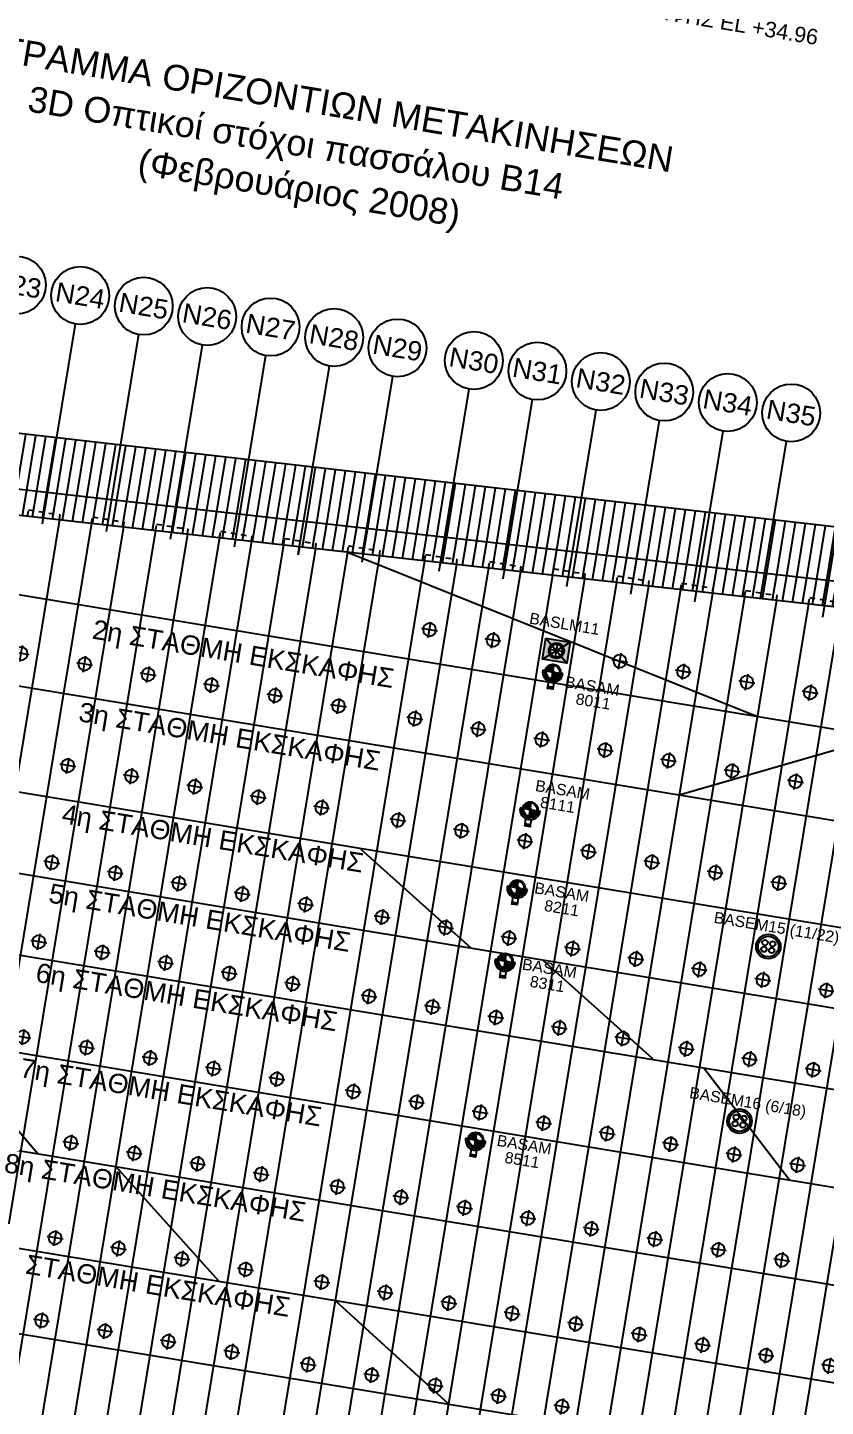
# Model space of a CAD drawing. Header units: metres. Extents: x 93017 to 94633, y 101979 to 102793.
# Drawn here: x 94068.07 to 94083.58, y 102244.71 to 102271.5 of the extents above; entities that cross this region are included whole.
import ezdxf
from ezdxf.enums import TextEntityAlignment as Align

# ---------------------------------------------------------------- set-up
doc = ezdxf.new("R2010")
doc.units = ezdxf.units.M
doc.header["$LTSCALE"] = 0.75
doc.header["$MEASUREMENT"] = 0
doc.linetypes.add('DASHED', pattern=[0.75, 0.5, -0.25])
doc.linetypes.add('HIDDEN', pattern=[0.375, 0.25, -0.125])
for name, color, linetype in [('OTM Line 0.15', 1, 'Continuous'), ('OTM Line 0.25', 2, 'Continuous'), ('OTM Line Rock 0.50', 3, 'ROCKIN'), ('OTM Solid 253', 253, 'Continuous'), ('OTM Text 0.25', 2, 'Continuous'), ('OTM Text 0.35', 3, 'Continuous'), ('OTM Title + Pinakida', 7, 'Continuous')]:
    doc.layers.add(name, color=color, linetype=linetype)
doc.styles.add('ARIAL', font='ARIAL.TTF')
doc.styles.add('Arial Greek', font='ARIAL.TTF')
doc.styles.add('ARIAL_GREEK', font='ARIAL.TTF')
doc.linetypes.add('ROCKIN', pattern='A,0.0001,-0.2,[131,ltypeshp.shx,S=0.2,R=180,X=0.2,Y=0],-0.2,1,-0.1,[131,ltypeshp.shx,S=0.1,R=180,X=0.1,Y=0],-0.1,0.5,-0.05,[131,ltypeshp.shx,S=0.05,R=180,X=0.05,Y=0],-0.05,0.5', length=2.700100000000001)
pattern_1 = [(80.62592887417891, (94365.97056640807, 102033.4307571523), (-0.1927042915629735, 0.03181239804639841), [])]

# ---------------------------------------------------------------- blocks, each defined once
blk = doc.blocks.new('AGKYRIO')
at = {"layer": 'OTM Line 0.25'}
for p, q in [((-0.125, 1.77635683940025e-13), (0.125, 1.77635683940025e-13)), ((1.84741111297626e-13, -0.125), (0, 0.1250000000003624))]:
    blk.add_line(p, q, dxfattribs=at)
blk.add_circle((0, 3.623767952376511e-13), 0.1, dxfattribs=at)
blk = doc.blocks.new('3d')
at = {"ltscale": 0.1}
h = blk.add_hatch(color=7, dxfattribs=at)
edge = h.paths.add_edge_path()
edge.add_arc((752.8742366104054, -264.6472952884903), 0.03365353443450658, 90, 180, ccw=False)
edge.add_line((752.8742366104054, -264.6136417540558), (752.8742366104054, -264.4390088661622))
edge.add_arc((752.8742366104054, -264.6472952884903), 0.2082864223281149, 90, 180)
edge.add_line((752.6659501880773, -264.6472952884903), (752.8405830759709, -264.6472952884903))
edge = h.paths.add_edge_path()
edge.add_line((752.8742366104054, -264.8555817108183), (752.8742366104054, -264.6809488229247))
edge.add_arc((752.8742366104054, -264.6472952884902), 0.03365353443450658, 270, 360)
edge.add_line((752.9078901448399, -264.6472952884902), (753.0825230327335, -264.6472952884902))
edge.add_arc((752.8742366104054, -264.6472952884902), 0.2082864223281149, -90, 0, ccw=False)
at = {"color": 7, "ltscale": 0.1}
for p, q in [((752.8742366104054, -264.6136417540558), (752.8742366104054, -264.4390088661622)), ((752.615149020432, -264.6472952884903), (752.5556888302308, -264.6472952884903)), ((752.6659501880773, -264.6472952884903), (752.8405830759709, -264.6472952884903)), ((752.8742366104054, -264.8555817108185), (752.8742366104054, -264.6809488229248)), ((752.9078901448399, -264.6472952884903), (753.0825230327335, -264.6472952884903)), ((753.1927843905801, -264.6472952884903), (753.1333242003789, -264.6472952884903))]:
    blk.add_line(p, q, dxfattribs=at)
for points in [[(752.8405830759709, -264.6472952884903, -0.414213562373095), (752.8742366104054, -264.6136417540558), (752.8742366104054, -264.4390088661622, 0.414213562373095), (752.6659501880773, -264.6472952884903)], [(752.8742366104054, -264.8555817108183), (752.8742366104054, -264.6809488229247, 0.414213562373095), (752.9078901448399, -264.6472952884902), (753.0825230327335, -264.6472952884902, -0.414213562373095)]]:
    blk.add_lwpolyline(points, format="xyb", close=True, dxfattribs=at)
blk.add_lwpolyline([(752.9559973985835, -264.9551716626581), (752.9559973985835, -265.1173015605855), (752.7924758222274, -265.1173015605855), (752.7924758222274, -264.9551716626581)], dxfattribs=at)
blk.add_lwpolyline([(752.7924758222274, -265.1173015605855), (752.9559973985835, -265.1173015605855), (752.9559973985835, -265.1769122765825), (752.7924758222274, -265.1769122765825)], close=True, dxfattribs=at)
for radius in [0.2403348223503956, 0.2082864223281149, 0.03365353443450658]:
    blk.add_circle((752.8742366104054, -264.6472952884903), radius, dxfattribs=at)
for radius in [0.3185477801746401, 0.2590875899734328]:
    blk.add_arc((752.8742366104054, -264.6472952884903), radius, 180, 0, dxfattribs=at)

msp = doc.modelspace()

# ---------------------------------------------------------------- hatches: boundary and pattern name
at = {"linetype": 'DASHED', "ltscale": 0.1}
h = msp.add_hatch(color=21, dxfattribs=at)
h.paths.add_polyline_path([(94078.14657566609, 102259.6362241818), (94078.61897235327, 102259.5582390403), (94078.55247631841, 102259.155437866), (94078.08007963123, 102259.2334230075)])
edge = h.paths.add_edge_path(flags=16)
edge.add_arc((94078.34952599225, 102259.3958310239), 0.1489402825418415, 0, 360)
at = {"layer": 'OTM Solid 253', "ltscale": 0.05}
h = msp.add_hatch(color=256, dxfattribs=at)
edge = h.paths.add_edge_path(flags=16)
edge.add_line((94069.05146877198, 102265.4985002968), (94074.43337176992, 102298.0994945056))
h.paths.add_polyline_path([(94070.08440157764, 102272.2927202094), (94070.2317896262, 102272.2646001819), (94074.49503714328, 102298.0893145383), (94074.34704024733, 102298.11374646)])
h = msp.add_hatch(dxfattribs=at)
h.set_pattern_fill('LINE', color=256, scale=1.5625, angle=90.00000000006861, style=0)
h.set_pattern_definition(pattern_1)
h.paths.add_polyline_path([(94111.04451957496, 102256.4055553129), (94111.21757902035, 102257.453866659), (94087.3958131811, 102261.3864593942), (94062.45640756597, 102264.2366381265), (94054.66807091828, 102265.5223680059), (94054.49501147291, 102264.4740566601), (94062.7150057337, 102263.1170670089), (94086.79109612244, 102260.4094078197)])
h = msp.add_hatch(dxfattribs=at)
h.set_pattern_fill('LINE', color=256, scale=1.5625, angle=90.00000000006861, style=0)
h.set_pattern_definition(pattern_1)
h.paths.add_polyline_path([(94062.71500573469, 102263.1170670089), (94062.6335659957, 102262.6237440224), (94086.7096563835, 102259.9160848333), (94086.79109612244, 102260.4094078197)])

# ---------------------------------------------------------------- linework, layer by layer
at = {"color": 7, "ltscale": 0.1}
for p, q in [((94078.08007963123, 102259.2334230075), (94078.61897235327, 102259.5582390403)), ((94078.14657566609, 102259.6362241818), (94078.55247631841, 102259.155437866))]:
    msp.add_line(p, q, dxfattribs=at)
msp.add_lwpolyline([(94078.14657566609, 102259.6362241818), (94078.61897235327, 102259.5582390403), (94078.55247631841, 102259.155437866), (94078.08007963123, 102259.2334230075)], close=True, dxfattribs=at)
for centre, radius in [((94078.34952599225, 102259.3958310239), 0.1489402825418415), ((94082.46813146309, 102253.646974326), 0.2383044520669464), ((94081.9082332575, 102250.2553787946), 0.2383044520669464)]:
    msp.add_circle(centre, radius, dxfattribs=at)
at = {"layer": 'OTM Line 0.15', "ltscale": 0.05}
for p, q in [((94068.3637777949, 102261.8615815506), (94069.00417499866, 102265.7408015104)), ((94069.60612766066, 102261.7128026932), (94070.23747507915, 102265.5372033824)), ((94070.84848491193, 102261.5640226163), (94071.47078254518, 102265.3336040349)), ((94072.09084216318, 102261.4152425393), (94072.70409001118, 102265.1300046874)), ((94073.33319941442, 102261.2664624624), (94073.93739747717, 102264.9264053399)), ((94074.57555666573, 102261.1176823855), (94075.17070494323, 102264.7228059924)), ((94076.07036621009, 102260.9386695623), (94076.65462574735, 102264.477834389)), ((94077.31272033924, 102260.7898900009), (94077.88793009124, 102264.274235557)), ((94078.55507759051, 102260.6411099239), (94079.12123755726, 102264.0706362095)), ((94079.79743484178, 102260.492329847), (94080.35454502329, 102263.867036862)), ((94081.039792093, 102260.3435497701), (94081.58785248925, 102263.6634375145)), ((94082.3176833076, 102260.4100174472), (94082.82115995527, 102263.459838167)), ((94083.52450659551, 102260.0459896163), (94084.05446742126, 102263.2562388195))]:
    msp.add_line(p, q, dxfattribs=at)
at = {"layer": 'OTM Line 0.15', "ltscale": 0.1}
for centre in [(94067.8625001352, 102266.4993870885), (94069.09580760122, 102266.295787741), (94070.32911506719, 102266.0921883935), (94071.56242253321, 102265.888589046), (94072.7957299992, 102265.6849896985), (94074.02903746521, 102265.481390351), (94075.26234493127, 102265.2777910035), (94076.74626573539, 102265.0328194001), (94077.97954979762, 102264.8292239167), (94079.2128806674, 102264.6256207051), (94080.44618813343, 102264.4220213576), (94081.67949559937, 102264.2184220101), (94082.9128030654, 102264.0148226626)]:
    msp.add_circle(centre, 0.5624999999999998, dxfattribs=at)
at = {"layer": 'OTM Line 0.25', "ltscale": 0.05}
for p, q in [((94087.39581318095, 102261.3864593942), (94062.45640756596, 102264.2366381265)), ((94062.7150057337, 102263.1170670089), (94086.79109612244, 102260.4094078197)), ((94062.63356599469, 102262.6237440226), (94086.7096563834, 102259.9160848333)), ((94073.35817507113, 102261.4176268396), (94073.3319107553, 102261.2585301765))]:
    msp.add_line(p, q, dxfattribs=at)
at = {"layer": 'OTM Line 0.25'}
for p, q in [((94068.6938280444, 102261.9421913301), (94065.32391010212, 102241.5288402601)), ((94069.31574098133, 102261.872249398), (94065.94056383516, 102241.4270405863)), ((94069.93765391821, 102261.802307466), (94066.55721756813, 102241.3252409126)), ((94070.55956685507, 102261.7323655339), (94067.58106999613, 102243.6900561708)), ((94071.18147979192, 102261.6624236018), (94068.19772372914, 102243.5882564971)), ((94071.80339272885, 102261.5924816698), (94068.81437746213, 102243.4864568233)), ((94072.42530566575, 102261.5225397377), (94069.43103119511, 102243.3846571496)), ((94073.04721860262, 102261.4525978056), (94070.04768492813, 102243.2828574758)), ((94073.66913153951, 102261.3826558735), (94070.66433866114, 102243.1810578021)), ((94074.2910444764, 102261.3127139415), (94071.28099239414, 102243.0792581284)), ((94074.91295741334, 102261.2427720094), (94071.89764612712, 102242.9774584546)), ((94075.7876210737, 102261.1444050794), (94072.7649131983, 102242.8342865249)), ((94076.40953401059, 102261.0744631473), (94073.38156693129, 102242.7324868512)), ((94077.03144694744, 102261.0045212153), (94073.99822066429, 102242.6306871775)), ((94077.65335988432, 102260.9345792832), (94074.61487439727, 102242.5288875037)), ((94078.27527282125, 102260.8646373511), (94075.23152813032, 102242.4270878299)), ((94078.89718575812, 102260.7946954191), (94075.8481818633, 102242.3252881562)), ((94079.51909869503, 102260.724753487), (94076.4648355963, 102242.2234884824)), ((94080.14101163193, 102260.6548115549), (94077.0814893293, 102242.1216888087)), ((94080.76292456876, 102260.5848696229), (94077.69814306228, 102242.0198891349)), ((94081.38483750566, 102260.5149276908), (94078.31479679527, 102241.9180894612)), ((94082.00675044257, 102260.4449857587), (94078.93145052828, 102241.8162897874)), ((94082.62866337945, 102260.3750438266), (94079.54810426127, 102241.7144901137)), ((94083.25057631635, 102260.3051018946), (94080.16475799428, 102241.6126904399)), ((94083.87248925319, 102260.2351599625), (94080.7814117273, 102241.5108907662)), ((94084.49440219013, 102260.1652180305), (94081.39806546031, 102241.4090910924)), ((94085.11631512702, 102260.0952760984), (94082.01471919329, 102241.3072914187)), ((94085.73822806388, 102260.0253341663), (94082.6313729263, 102241.2054917449))]:
    msp.add_line(p, q, dxfattribs=at)
at = {"layer": 'OTM Line 0.25', "linetype": 'HIDDEN', "ltscale": 0.5}
for p, q in [((94068.07191513135, 102262.0121334064), (94068.09227506611, 102262.135464153)), ((94068.09227506611, 102262.135464153), (94068.7065814968, 102262.0340519813)), ((94068.6914607467, 102261.9424577094), (94068.7065814968, 102262.0340519813)), ((94069.31574100514, 102261.8722495422), (94069.33610093991, 102261.9955802888)), ((94069.33610093991, 102261.9955802888), (94069.95040737058, 102261.8941681172)), ((94069.93528662049, 102261.8025738452), (94069.95040737058, 102261.8941681172)), ((94070.55956687887, 102261.7323656781), (94070.57992681365, 102261.8556964247)), ((94070.57992681365, 102261.8556964247), (94071.19423324433, 102261.754284253)), ((94071.17911249424, 102261.6626899811), (94071.19423324433, 102261.754284253)), ((94071.80339275267, 102261.592481814), (94071.82375268744, 102261.7158125606)), ((94071.82375268744, 102261.7158125606), (94072.43805911811, 102261.6144003889)), ((94072.42293836804, 102261.522806117), (94072.43805911811, 102261.6144003889)), ((94073.04721862644, 102261.4525979498), (94073.06757856121, 102261.5759286964)), ((94073.06757856121, 102261.5759286964), (94073.68188499188, 102261.4745165248)), ((94073.66676424177, 102261.3829222528), (94073.68188499188, 102261.4745165248)), ((94074.2910445002, 102261.3127140857), (94074.31140443498, 102261.4360448323)), ((94074.31140443498, 102261.4360448323), (94074.92571086566, 102261.3346326606)), ((94074.91059011554, 102261.2430383887), (94074.92571086566, 102261.3346326606)), ((94075.78762109751, 102261.1444052236), (94075.8079810323, 102261.2677359702)), ((94075.8079810323, 102261.2677359702), (94076.42228746296, 102261.1663237986)), ((94076.40716671286, 102261.0747295266), (94076.42228746296, 102261.1663237986)), ((94077.03144697126, 102261.0045213595), (94077.05180690603, 102261.1278521061)), ((94077.05180690603, 102261.1278521061), (94077.66611333669, 102261.0264399344)), ((94077.65099258661, 102260.9348456625), (94077.66611333669, 102261.0264399344)), ((94078.27527284506, 102260.8646374954), (94078.29563277983, 102260.987968242)), ((94078.29563277983, 102260.987968242), (94078.9099392105, 102260.8865560703)), ((94078.89481846041, 102260.7949617984), (94078.9099392105, 102260.8865560703)), ((94079.51909871885, 102260.7247536312), (94079.53945865361, 102260.8480843779)), ((94079.53945865361, 102260.8480843779), (94080.1537650843, 102260.7466722062)), ((94080.13864433419, 102260.6550779342), (94080.1537650843, 102260.7466722062)), ((94080.76292459258, 102260.5848697671), (94080.78328452735, 102260.7082005137)), ((94080.78328452735, 102260.7082005137), (94081.397590958, 102260.606788342)), ((94081.38247020791, 102260.5151940701), (94081.397590958, 102260.606788342)), ((94082.00675046639, 102260.444985903), (94082.02711040116, 102260.5683166496)), ((94082.02711040116, 102260.5683166496), (94082.64141683183, 102260.4669044779)), ((94082.62629608173, 102260.375310206), (94082.64141683183, 102260.4669044779)), ((94083.25057634014, 102260.3051020388), (94083.27093627492, 102260.4284327854)), ((94083.27093627492, 102260.4284327854), (94083.8852427056, 102260.3270206138))]:
    msp.add_line(p, q, dxfattribs=at)
at = {"layer": 'OTM Line 0.25'}
for centre, radius in [((94078.34952599225, 102259.3958310239), 0.125), ((94082.46813146309, 102253.646974326), 0.2), ((94081.9082332575, 102250.2553787946), 0.2)]:
    msp.add_circle(centre, radius, dxfattribs=at)
at = {"layer": 'OTM Line Rock 0.50', "color": 1}
for p, q in [((94040.76832153129, 102264.966427891), (94110.46338308098, 102253.4608873455)), ((94040.48328244481, 102263.2397974385), (94110.17834399447, 102251.7342568929)), ((94040.15222990578, 102261.234439499), (94109.84729145544, 102249.7288989534)), ((94074.2910444764, 102261.3127139414), (94082.25597558316, 102258.1174794115)), ((94039.89773072141, 102259.6928051665), (94109.59279227107, 102248.1872646209)), ((94039.64323153705, 102258.151170834), (94109.3382930867, 102246.6456302884)), ((94080.73762903044, 102256.5944483065), (94084.65028119086, 102257.72221783)), ((94039.33783251581, 102256.301209635), (94109.03289406546, 102244.7956690894)), ((94074.54575688067, 102255.5402560963), (94076.68383806567, 102253.6200068913)), ((94039.03243349456, 102254.451248436), (94108.7274950442, 102242.9457078904)), ((94078.07606290687, 102253.3901728256), (94080.21414409186, 102251.4699236206)), ((94066.3918373703, 102251.8350259076), (94068.2695037335, 102249.6246755112)), ((94081.21195252582, 102251.2888394991), (94082.87681253416, 102249.11362003)), ((94054.42453859738, 102250.0098802399), (94108.42209602297, 102241.0957466914)), ((94069.78636074708, 102249.3742666661), (94071.79123692047, 102247.1429159636)), ((94074.04815119499, 102246.7703354949), (94076.24995034891, 102244.7590094771)), ((94067.18994112861, 102246.2411380828), (94108.16494190313, 102239.5380300295))]:
    msp.add_line(p, q, dxfattribs=at)
at = {"layer": 'OTM Text 0.25', "color": 1, "ltscale": 0.5}
for centre in [(94082.38248614386, 102253.5953518571), (94082.40362235115, 102253.7233848912), (94082.53264057504, 102253.5705637608), (94082.55377678224, 102253.698596795), (94081.84372414557, 102250.3317893598), (94081.82258793828, 102250.2037563256), (94081.97274236946, 102250.1789682294), (94081.99387857666, 102250.3070012635)]:
    msp.add_circle(centre, 0.05268716982374148, dxfattribs=at)

# ---------------------------------------------------------------- block references
at = {"color": 7, "xscale": 0.6249999999978874, "yscale": 0.625, "zscale": 0.625, "rotation": 350.6259288739992}
for p in [(93640.9594948394, 102498.8201544611), (93640.51839685305, 102496.148193836), (93640.26756245692, 102494.6287590379), (93640.03250701026, 102493.2049055684), (93639.45856044964, 102489.7282118217)]:
    msp.add_blockref('3d', p, dxfattribs=at)
at = {"layer": 'OTM Line 0.25', "xscale": -1.249999999995775, "yscale": 1.25, "zscale": 1.25, "rotation": 350.6259288739992}
for p in [(94075.88291106025, 102259.8030297189), (94077.11621852625, 102259.5994303714), (94067.94741383953, 102259.3393676073), (94078.34952599226, 102259.3958310239), (94069.18072130553, 102259.1357682598), (94079.58283345825, 102259.1922316764), (94070.41402877154, 102258.9321689123), (94080.81614092425, 102258.9886323289), (94082.04944839023, 102258.7850329814), (94071.64733623755, 102258.7285695648), (94072.88064370355, 102258.5249702173), (94083.28275585624, 102258.5814336339), (94074.11395116957, 102258.3213708698), (94075.5978719737, 102258.0763992663), (94076.83117943972, 102257.8727999189), (94078.06448690573, 102257.6692005714), (94079.29779437171, 102257.4656012239), (94068.85496234953, 102257.1624763142), (94080.53110183771, 102257.2620018764), (94070.08826981556, 102256.9588769667), (94081.76440930372, 102257.0584025288), (94071.32157728156, 102256.7552776192), (94082.99771676974, 102256.8548031813), (94072.55488474756, 102256.5516782717), (94073.78819221359, 102256.3480789242), (94075.27211301774, 102256.1031073208), (94076.50542048372, 102255.8995079733), (94077.73872794973, 102255.6959086258), (94078.97203541572, 102255.4923092783), (94080.20534288172, 102255.2887099308), (94068.54426974525, 102255.2804491212), (94069.77757721128, 102255.0768497737), (94081.43865034771, 102255.0851105833), (94071.0108846773, 102254.8732504262), (94082.67195781374, 102254.8815112358), (94072.24419214329, 102254.6696510787), (94073.4774996093, 102254.4660517312), (94074.96142041346, 102254.2210801278), (94076.19472787944, 102254.0174807803), (94068.2897705609, 102253.7388147888), (94077.42803534547, 102253.8138814328), (94069.52307802692, 102253.5352154412), (94078.66134281147, 102253.6102820853), (94070.75638549293, 102253.3316160938), (94079.89465027746, 102253.4066827378), (94081.12795774346, 102253.2030833903), (94071.98969295893, 102253.1280167463), (94073.22300042496, 102252.9244173988), (94082.36126520947, 102252.9994840428), (94074.7069212291, 102252.6794457953), (94083.59457267546, 102252.7958846953), (94075.94022869508, 102252.4758464478), (94077.17353616112, 102252.2722471003), (94067.98437153967, 102251.8888535897), (94078.40684362709, 102252.0686477528), (94079.64015109309, 102251.8650484053), (94069.21767900568, 102251.6852542422), (94080.8734585591, 102251.6614490579), (94070.45098647168, 102251.4816548947), (94071.68429393768, 102251.2780555472), (94082.1067660251, 102251.4578497103), (94072.91760140371, 102251.0744561997), (94083.3400734911, 102251.2542503629), (94074.40152220785, 102250.8294845963), (94075.63482967384, 102250.6258852488), (94076.86813713986, 102250.4222859013), (94078.10144460584, 102250.2186865538), (94079.33475207184, 102250.0150872063), (94068.91227998443, 102249.8352930432), (94080.56805953784, 102249.8114878588), (94070.14558745045, 102249.6316936958), (94071.37889491643, 102249.4280943483), (94081.80136700385, 102249.6078885113), (94083.03467446986, 102249.4042891638), (94072.61220238246, 102249.2244950007), (94074.09612318662, 102248.9795233973), (94075.3294306526, 102248.7759240498), (94076.56273811862, 102248.5723247023), (94077.7960455846, 102248.3687253548), (94079.0293530506, 102248.1651260073), (94068.60688096318, 102247.9853318442), (94080.26266051662, 102247.9615266598), (94069.84018842918, 102247.7817324967), (94071.07349589518, 102247.5781331492), (94081.49596798261, 102247.7579273123), (94082.72927544861, 102247.5543279648), (94072.3068033612, 102247.3745338017), (94073.79072416536, 102247.1295621983), (94075.02403163134, 102246.9259628508), (94076.25733909737, 102246.7223635033), (94077.49064656334, 102246.5187641558), (94068.34220181142, 102246.3820321384), (94069.57550927742, 102246.1784327909), (94078.72395402934, 102246.3151648083), (94070.80881674345, 102245.9748334434), (94079.95726149536, 102246.1115654608), (94081.19056896136, 102245.9079661133), (94072.04212420945, 102245.7712340959), (94082.42387642735, 102245.7043667658), (94073.52604501361, 102245.5262624924), (94083.65718389336, 102245.5007674183), (94074.75935247958, 102245.322663145), (94075.99265994561, 102245.1190637975), (94077.22596741158, 102244.91546445), (94078.45927487759, 102244.7118651025)]:
    msp.add_blockref('AGKYRIO', p, dxfattribs=at)

# ---------------------------------------------------------------- texts
at = {"layer": 'OTM Text 0.25', "color": 7, "style": 'ARIAL_GREEK'}
msp.add_text('ΕΚΣΚΑΦΗΣ EL +34.96', height=0.2999999999999999, rotation=350.6259288741772, dxfattribs=at).set_placement((94081.28187676832, 102271.5143649887), align=Align.CENTER)
at = {"layer": 'OTM Text 0.25', "style": 'ARIAL'}
for s, p in [('2η ΣΤΑΘΜΗ ΕΚΣΚΑΦΗΣ', (94072.23635473347, 102259.1500191567)), ('3η ΣΤΑΘΜΗ ΕΚΣΚΑΦΗΣ', (94071.97145480101, 102257.5453820672)), ('4η ΣΤΑΘΜΗ ΕΚΣΚΑΦΗΣ', (94071.64454658038, 102255.5651284261)), ('5η ΣΤΑΘΜΗ ΕΚΣΚΑΦΗΣ', (94071.39004739601, 102254.0234940936)), ('6η ΣΤΑΘΜΗ ΕΚΣΚΑΦΗΣ', (94071.13554821163, 102252.4818597611)), ('7η ΣΤΑΘΜΗ ΕΚΣΚΑΦΗΣ', (94070.83014919038, 102250.6318985621)), ('8η ΣΤΑΘΜΗ ΕΚΣΚΑΦΗΣ', (94070.52475016915, 102248.7819373631)), ('9η ΣΤΑΘΜΗ ΕΚΣΚΑΦΗΣ', (94070.21935114788, 102246.9319761641))]:
    msp.add_text(s, height=0.3749999999999998, rotation=350.6259288739992, dxfattribs=at).set_placement(p, align=Align.CENTER)
at = {"layer": 'OTM Text 0.35', "color": 2}
for s, height, style, p in [('N23', 0.3749999999999998, 'ARIAL', (94067.86250013519, 102266.4993870885)), ('N24', 0.3749999999999998, 'ARIAL', (94069.09580760122, 102266.295787741)), ('N25', 0.3749999999999998, 'ARIAL', (94070.32911506719, 102266.0921883935)), ('N26', 0.3749999999999998, 'ARIAL', (94071.56242253321, 102265.888589046)), ('N27', 0.3749999999999998, 'ARIAL', (94072.7957299992, 102265.6849896985)), ('N28', 0.3749999999999998, 'ARIAL', (94074.02903746521, 102265.481390351)), ('N29', 0.3749999999999998, 'ARIAL', (94075.26234493127, 102265.2777910035)), ('N30', 0.3749999999999998, 'ARIAL', (94076.74626573539, 102265.0328194001)), ('N31', 0.3749999999999998, 'ARIAL', (94077.97954979762, 102264.8292239167)), ('N32', 0.3749999999999998, 'ARIAL', (94079.2128806674, 102264.6256207051)), ('N33', 0.3749999999999998, 'ARIAL', (94080.44618813343, 102264.4220213576)), ('N34', 0.3749999999999998, 'ARIAL', (94081.67949559937, 102264.2184220101)), ('N35', 0.3749999999999998, 'ARIAL', (94082.9128030654, 102264.0148226626)), ('BASLM11', 0.2187499999999999, 'ARIAL_GREEK', (94078.50785153703, 102259.9191093976))]:
    msp.add_text(s, height=height, rotation=350.6259288739992, dxfattribs=dict(at, style=style)).set_placement(p, align=Align.MIDDLE_CENTER)
at = {"layer": 'OTM Text 0.35', "color": 7, "style": 'ARIAL_GREEK'}
for s, p in [('BASAM', (94079.04724911181, 102258.7081917317)), ('8011', (94079.06509215302, 102258.410608909)), ('BASAM', (94078.47133845555, 102256.6926164315)), ('8111', (94078.3742299969, 102256.4025218266)), ('BASAM', (94078.45527593684, 102254.705219285)), ('8211', (94078.45339872653, 102254.3952132647)), ('BASEM15 (11/22)', (94082.63012312086, 102254.018890737)), ('BASAM', (94078.21613415885, 102253.2232497042)), ('8311', (94078.17474296861, 102252.9201482735)), ('BASEM16 (6/18)', (94082.07022491528, 102250.6272952056)), ('BASAM', (94077.72486498294, 102249.7987374061)), ('8511', (94077.68407694709, 102249.5007689023))]:
    msp.add_text(s, height=0.2187499999999999, rotation=350.6259288739992, dxfattribs=at).set_placement(p, align=Align.MIDDLE_CENTER)
at = {"layer": 'OTM Title + Pinakida', "style": 'Arial Greek'}
for s, p in [('ΔΙΑΓΡΑΜΜΑ ΟΡΙΖΟΝΤΙΩΝ ΜΕΤΑΚΙΝΗΣΕΩΝ', (94066.4889658559, 102271.2666933075)), ('3D Οπτικοί στόχοι πασσάλου B14', (94068.09035861706, 102270.1259891192)), ('(Φεβρουάριος 2008)', (94070.23005792448, 102268.9069097473))]:
    msp.add_text(s, height=0.4999999999999999, rotation=350.6259288741772, dxfattribs=at).set_placement(p, align=Align.MIDDLE_LEFT)

doc.saveas('drawing.dxf')
